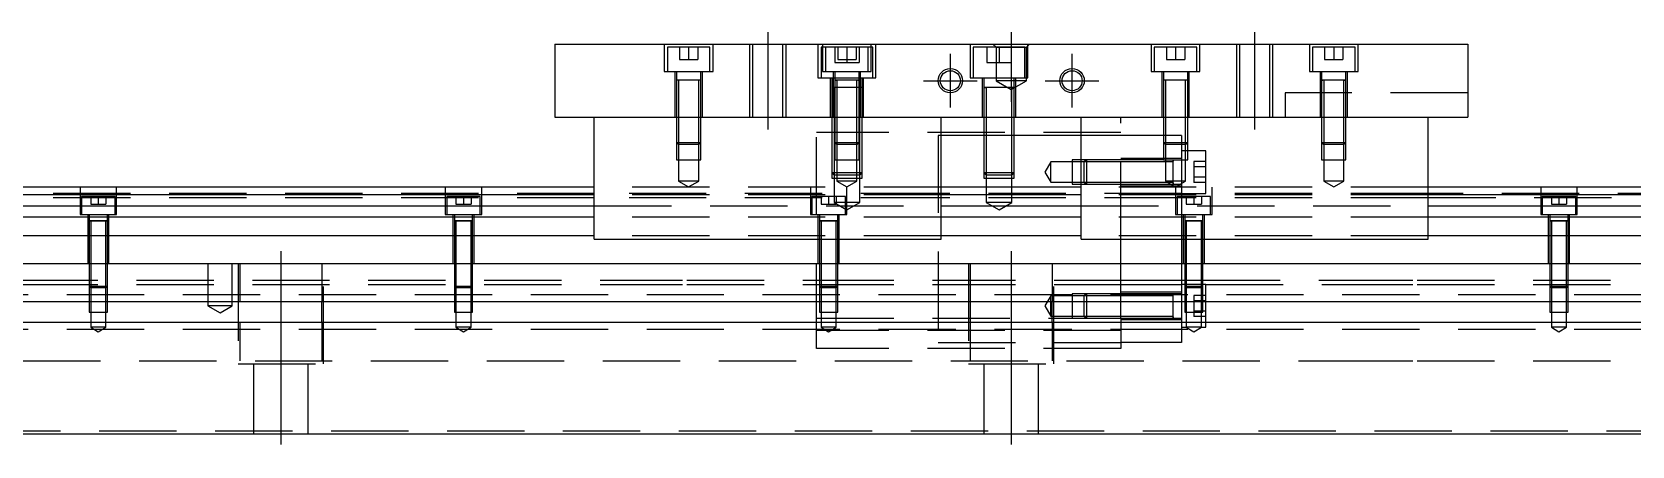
# Model space of a CAD drawing. Extents: x -14 to 1071, y -281 to 102.
# Drawn here: x 249.1 to 512, y -239 to -171 of the extents above; entities that cross this region are included whole.
import ezdxf

# ---------------------------------------------------------------- set-up
doc = ezdxf.new("R2010")
doc.units = 0
doc.linetypes.add('CENTER', pattern=[50.8, 31.75, -6.35, 6.35, -6.35])
doc.linetypes.add('DASHED', pattern=[19.05, 12.7, -6.35])
doc.layers.get('0').update_dxf_attribs({"linetype": 'CONTINUOUS'})
doc.layers.add('CENTER', color=1, linetype='CENTER')

msp = doc.modelspace()

# ---------------------------------------------------------------- linework, layer by layer
at = {"color": 7, "linetype": 'CONTINUOUS'}
for p, q in [((335, -172.99), (335, -184.99)), ((335, -172.99), (485, -172.99)), ((485, -172.99), (485, -184.99)), ((359.000006, -178.89), (354.999994, -178.89)), ((359.000006, -178.89), (354.999994, -178.89)), ((381, -180.09), (380.499994, -180.09)), ((385.000006, -178.89), (380.999994, -178.89)), ((385.000006, -178.89), (380.999994, -178.89)), ((381.35, -180.09), (381, -180.09)), ((385, -180.09), (384.65, -180.09)), ((385.500006, -180.09), (385, -180.09)), ((410.500006, -180.09), (405.499994, -180.09)), ((410.500006, -180.09), (405.499994, -180.09)), ((465.000006, -178.89), (460.999994, -178.89)), ((335, -184.99), (485, -184.99)), ((341.5, -204.99), (341.5, -184.99)), ((398.5, -204.99), (398.5, -184.99)), ((421.5, -204.99), (421.5, -184.99)), ((478.5, -204.99), (478.5, -184.99)), ((428, -192.34), (422, -192.34)), ((436.6, -193.99), (436.6, -191.989994)), ((436.6, -193.99), (436.6, -191.989994)), ((341.5, -196.49), (0, -196.49)), ((421.5, -196.49), (398.5, -196.49)), ((422, -195.64), (428, -195.64)), ((436.6, -195.990006), (436.6, -195.64)), ((820, -196.49), (478.5, -196.49)), ((341.5, -197.742272), (0, -197.742272)), ((0, -199.51668), (341.5, -199.51668)), ((421.5, -197.742272), (398.5, -197.742272)), ((398.5, -199.51668), (421.5, -199.51668)), ((820, -197.742272), (478.5, -197.742272)), ((478.5, -199.51668), (820, -199.51668)), ((341.5, -201.413076), (0, -201.413076)), ((261.500006, -201.99), (258.499994, -201.99)), ((259.998804, -201.99), (258.499994, -201.99)), ((261.500006, -201.99), (259.998804, -201.99)), ((321.500006, -201.99), (318.499994, -201.99)), ((319.998804, -201.99), (318.499994, -201.99)), ((321.500006, -201.99), (319.998804, -201.99)), ((381.500006, -201.99), (378.499994, -201.99)), ((379.998804, -201.99), (378.499994, -201.99)), ((381.500006, -201.99), (379.998804, -201.99)), ((421.5, -201.413076), (398.5, -201.413076)), ((441.500006, -201.99), (438.499994, -201.99)), ((439.998804, -201.99), (438.499994, -201.99)), ((441.500006, -201.99), (439.998804, -201.99)), ((820, -201.413076), (478.5, -201.413076)), ((501.500006, -201.99), (498.499994, -201.99)), ((499.998804, -201.99), (498.499994, -201.99)), ((501.500006, -201.99), (499.998804, -201.99)), ((341.5, -204.467372), (0, -204.467372)), ((341.5, -204.99), (398.5, -204.99)), ((421.5, -204.467372), (398.5, -204.467372)), ((421.5, -204.99), (478.5, -204.99)), ((820, -204.467372), (478.5, -204.467372)), ((0, -208.99), (820, -208.99)), ((441.25, -211.74), (441.5, -211.74)), ((820, -215.29), (0, -215.29)), ((436.6, -215.29), (436.6, -213.989994)), ((436.6, -215.99), (436.6, -213.989994)), ((436.6, -215.849954), (436.6, -215.29)), ((436.6, -216.130046), (436.6, -215.849954)), ((436.6, -217.990006), (436.6, -217.98932)), ((820, -218.69), (0, -218.69)), ((0, -236.99), (820, -236.99))]:
    msp.add_line(p, q, dxfattribs=at)
at = {"color": 3, "linetype": 'DASHED'}
for p, q in [((353, -172.99), (353, -177.49)), ((360.5, -173.49), (353.5, -173.49)), ((353.5, -173.49), (353.5, -177.49)), ((355.5, -173.49), (355.5, -175.49)), ((357, -173.49), (357, -175.49)), ((358.5, -173.49), (358.5, -175.49)), ((360.5, -177.49), (360.5, -173.49)), ((361, -177.49), (361, -172.99)), ((367.000006, -172.99), (367.000006, -184.99)), ((367.5, -172.99), (367.5, -184.99)), ((372.5, -184.99), (372.5, -172.99)), ((372.999994, -184.99), (372.999994, -172.99)), ((378.25, -172.99), (378.25, -178.49)), ((379.5, -173.49), (378.75, -173.49)), ((378.75, -173.49), (378.75, -178.49)), ((379, -172.99), (379, -177.49)), ((386.5, -173.49), (379.5, -173.49)), ((379.5, -173.49), (379.5, -177.49)), ((381, -173.49), (381, -175.99)), ((381.5, -173.49), (381.5, -175.49)), ((383, -173.49), (383, -175.49)), ((384.5, -173.49), (384.5, -175.49)), ((385, -173.49), (385, -175.99)), ((387.25, -173.49), (386.5, -173.49)), ((386.5, -177.49), (386.5, -173.49)), ((387, -177.49), (387, -172.99)), ((387.25, -178.49), (387.25, -173.49)), ((387.75, -178.49), (387.75, -172.99)), ((403.25, -172.99), (403.25, -178.49)), ((412.25, -173.49), (403.75, -173.49)), ((403.75, -173.49), (403.75, -178.49)), ((406, -173.49), (406, -175.99)), ((407, -172.99), (407.5, -173.49)), ((407.5, -173.49), (407.5, -178.99)), ((407.5, -173.49), (412.5, -173.49)), ((408, -173.49), (408, -175.99)), ((410, -173.49), (410, -175.99)), ((412.25, -178.49), (412.25, -173.49)), ((412.5, -173.49), (413, -172.99)), ((412.5, -178.99), (412.5, -173.49)), ((412.75, -178.49), (412.75, -172.99)), ((433, -172.99), (433, -177.49)), ((440.5, -173.49), (433.5, -173.49)), ((433.5, -173.49), (433.5, -177.49)), ((435.5, -173.49), (435.5, -175.49)), ((437, -173.49), (437, -175.49)), ((438.5, -173.49), (438.5, -175.49)), ((440.5, -177.49), (440.5, -173.49)), ((441, -177.49), (441, -172.99)), ((447.000006, -172.99), (447.000006, -184.99)), ((447.5, -172.99), (447.5, -184.99)), ((452.5, -184.99), (452.5, -172.99)), ((452.999994, -184.99), (452.999994, -172.99)), ((459, -172.99), (459, -177.49)), ((466.5, -173.49), (459.5, -173.49)), ((459.5, -173.49), (459.5, -177.49)), ((461.5, -173.49), (461.5, -175.49)), ((463, -173.49), (463, -175.49)), ((464.5, -173.49), (464.5, -175.49)), ((466.5, -177.49), (466.5, -173.49)), ((467, -177.49), (467, -172.99)), ((355.5, -175.49), (357, -175.49)), ((357, -175.49), (358.5, -175.49)), ((381, -175.99), (383, -175.99)), ((381.5, -175.49), (383, -175.49)), ((383, -175.49), (384.5, -175.49)), ((383, -175.49), (383, -175.99)), ((383, -175.99), (385, -175.99)), ((406, -175.99), (408, -175.99)), ((408, -175.99), (410, -175.99)), ((435.5, -175.49), (437, -175.49)), ((437, -175.49), (438.5, -175.49)), ((461.5, -175.49), (463, -175.49)), ((463, -175.49), (464.5, -175.49)), ((353, -177.49), (361, -177.49)), ((354.75, -177.49), (354.75, -184.99)), ((355, -177.49), (355, -178.89)), ((359, -178.89), (359, -177.49)), ((359.25, -184.99), (359.25, -177.49)), ((378.25, -178.49), (387.75, -178.49)), ((379, -177.49), (387, -177.49)), ((380.25, -178.49), (380.25, -184.99)), ((380.5, -178.49), (380.5, -180.09)), ((380.75, -177.49), (380.75, -184.99)), ((381, -177.49), (381, -178.89)), ((385, -178.89), (385, -177.49)), ((385.25, -184.99), (385.25, -177.49)), ((385.5, -180.09), (385.5, -178.49)), ((385.75, -184.99), (385.75, -178.49)), ((403.25, -178.49), (412.75, -178.49)), ((405.25, -178.49), (405.25, -184.99)), ((405.5, -178.49), (405.5, -180.09)), ((410.5, -180.09), (410.5, -178.49)), ((410.75, -184.99), (410.75, -178.49)), ((433, -177.49), (441, -177.49)), ((434.75, -177.49), (434.75, -184.99)), ((435, -177.49), (435, -178.89)), ((439, -178.89), (439, -177.49)), ((439.25, -184.99), (439.25, -177.49)), ((459, -177.49), (467, -177.49)), ((460.75, -177.49), (460.75, -184.99)), ((461, -177.49), (461, -178.89)), ((465, -178.89), (465, -177.49)), ((465.25, -184.99), (465.25, -177.49)), ((359.000006, -178.89), (354.999994, -178.89)), ((355, -178.885), (355, -178.89)), ((355.216708, -178.89), (355, -178.89)), ((355, -178.89), (355, -184.99)), ((355, -178.89), (355, -178.895)), ((358.783332, -178.89), (355.216708, -178.89)), ((355.35, -178.89), (355.35, -184.99)), ((358.65, -184.99), (358.65, -178.89)), ((359, -178.89), (358.783332, -178.89)), ((359, -178.89), (359, -178.885)), ((359, -184.99), (359, -178.89)), ((359, -178.895), (359, -178.89)), ((380.5, -180.085), (380.5, -180.09)), ((380.757468, -180.09), (380.5, -180.09)), ((380.5, -180.09), (380.5, -184.99)), ((380.5, -180.09), (380.5, -180.095)), ((380.999654, -180.09), (380.757468, -180.09)), ((380.9, -180.09), (380.9, -184.99)), ((381.349616, -180.09), (380.999654, -180.09)), ((385.000006, -178.89), (380.999994, -178.89)), ((381, -178.885), (381, -178.89)), ((381, -178.89), (381.216462, -178.89)), ((381.216708, -178.89), (381, -178.89)), ((381, -178.89), (381, -184.99)), ((381, -178.89), (381, -178.895)), ((384.783332, -178.89), (381.216708, -178.89)), ((384.650424, -180.09), (381.349616, -180.09)), ((381.35, -178.89), (381.35, -184.99)), ((384.65, -180.09), (381.35, -180.09)), ((384.65, -184.99), (384.65, -178.89)), ((385.000386, -180.09), (384.650424, -180.09)), ((385, -178.89), (384.783332, -178.89)), ((384.783538, -178.89), (385, -178.89)), ((385, -178.89), (385, -178.885)), ((385, -184.99), (385, -178.89)), ((385, -178.895), (385, -178.89)), ((385.242552, -180.09), (385.000386, -180.09)), ((385.1, -184.99), (385.1, -180.09)), ((385.5, -180.09), (385.242552, -180.09)), ((385.5, -180.09), (385.5, -180.085)), ((385.5, -184.99), (385.5, -180.09)), ((385.5, -180.095), (385.5, -180.09)), ((410.500006, -180.09), (405.499994, -180.09)), ((405.5, -180.085), (405.5, -180.09)), ((405.5, -180.09), (405.757448, -180.09)), ((405.757468, -180.09), (405.5, -180.09)), ((405.5, -180.09), (405.5, -184.99)), ((405.5, -180.09), (405.5, -180.095)), ((410.242552, -180.09), (405.757468, -180.09)), ((405.9, -180.09), (405.9, -184.99)), ((412.5, -178.99), (407.5, -178.99)), ((407.5, -178.99), (410, -180.433376)), ((410, -180.433376), (412.5, -178.99)), ((410.1, -184.99), (410.1, -180.09)), ((410.5, -180.09), (410.242552, -180.09)), ((410.242602, -180.09), (410.5, -180.09)), ((410.5, -180.09), (410.5, -180.085)), ((410.5, -184.99), (410.5, -180.09)), ((410.5, -180.095), (410.5, -180.09)), ((439.000006, -178.89), (434.999994, -178.89)), ((439.000006, -178.89), (434.999994, -178.89)), ((439.000006, -178.89), (434.999994, -178.89)), ((435, -178.885), (435, -178.89)), ((435.216708, -178.89), (435, -178.89)), ((435, -178.89), (435, -178.895)), ((435, -178.89), (435, -184.99)), ((438.783332, -178.89), (435.216708, -178.89)), ((435.35, -178.89), (435.35, -184.99)), ((438.65, -184.99), (438.65, -178.89)), ((439, -178.89), (438.783332, -178.89)), ((439, -178.89), (439, -178.885)), ((439, -178.895), (439, -178.89)), ((439, -184.99), (439, -178.89)), ((455, -180.99), (455, -184.99)), ((465, -180.99), (455, -180.99)), ((465.000006, -178.89), (460.999994, -178.89)), ((461, -178.885), (461, -178.89)), ((461, -178.89), (461.216462, -178.89)), ((461.216708, -178.89), (461, -178.89)), ((461, -178.89), (461, -184.99)), ((461, -178.89), (461, -178.895)), ((464.783332, -178.89), (461.216708, -178.89)), ((461.35, -178.89), (461.35, -184.99)), ((464.65, -184.99), (464.65, -178.89)), ((465, -178.89), (464.783332, -178.89)), ((464.783538, -178.89), (465, -178.89)), ((465, -178.89), (465, -178.885)), ((465, -184.99), (465, -178.89)), ((465, -178.895), (465, -178.89)), ((485, -180.99), (465, -180.99)), ((355, -184.99), (355, -189.14)), ((355.000006, -184.99), (355.000006, -189.140006)), ((355.35, -184.99), (355.35, -189.49)), ((358.65, -189.49), (358.65, -184.99)), ((358.999994, -189.140006), (358.999994, -184.99)), ((359, -189.14), (359, -184.99)), ((378, -200.99), (378, -184.99)), ((380.5, -184.99), (380.5, -194.09)), ((380.500006, -184.99), (380.500002, -194.09)), ((380.9, -184.99), (380.9, -194.49)), ((381, -184.99), (381, -189.14)), ((381.000006, -184.99), (381.000002, -189.14)), ((381.35, -184.99), (381.35, -189.49)), ((384.65, -189.49), (384.65, -184.99)), ((384.999998, -189.14), (384.999994, -184.99)), ((385, -189.14), (385, -184.99)), ((385.1, -194.49), (385.1, -184.99)), ((385.499998, -194.09), (385.499994, -184.99)), ((385.5, -194.09), (385.5, -184.99)), ((405.5, -184.99), (405.5, -194.09)), ((405.500006, -184.99), (405.500002, -194.09)), ((405.9, -184.99), (405.9, -194.49)), ((410.1, -194.49), (410.1, -184.99)), ((410.499998, -194.09), (410.499994, -184.99)), ((410.5, -194.09), (410.5, -184.99)), ((428, -204.99), (428, -184.99)), ((435, -184.99), (435, -189.14)), ((435.000006, -184.99), (435.000002, -189.14)), ((435.35, -184.99), (435.35, -189.49)), ((438.65, -189.49), (438.65, -184.99)), ((438.999998, -189.14), (438.999994, -184.99)), ((439, -189.14), (439, -184.99)), ((461, -184.99), (461, -189.14)), ((461.000006, -184.99), (461.000002, -189.14)), ((461.35, -184.99), (461.35, -189.49)), ((464.65, -189.49), (464.65, -184.99)), ((464.999998, -189.14), (464.999994, -184.99)), ((465, -189.14), (465, -184.99)), ((355, -189.14), (359, -189.14)), ((355, -189.14), (355.35, -189.49)), ((355.000006, -189.140006), (355.000006, -191.99)), ((358.65, -189.49), (359, -189.14)), ((358.999994, -191.99), (358.999994, -189.140006)), ((428, -187.49), (378, -187.49)), ((381, -189.14), (385, -189.14)), ((381, -189.14), (381.35, -189.49)), ((381.000002, -189.14), (381.000006, -191.99)), ((384.65, -189.49), (385, -189.14)), ((384.999994, -191.99), (384.999998, -189.14)), ((398, -187.99), (398, -221.99)), ((398.5, -187.99), (398, -187.99)), ((405.5, -187.99), (398.5, -187.99)), ((405.9, -187.99), (405.5, -187.99)), ((410.1, -187.99), (405.9, -187.99)), ((410.5, -187.99), (410.1, -187.99)), ((421.5, -187.99), (410.5, -187.99)), ((428, -187.99), (421.5, -187.99)), ((435, -187.99), (428, -187.99)), ((435.35, -187.99), (435, -187.99)), ((435, -189.14), (439, -189.14)), ((435, -189.14), (435.35, -189.49)), ((435.000002, -189.14), (435.000006, -191.99)), ((438, -187.99), (435.35, -187.99)), ((438, -187.99), (438, -189.49)), ((438.65, -189.49), (439, -189.14)), ((438.999994, -191.99), (438.999998, -189.14)), ((461, -189.14), (465, -189.14)), ((461, -189.14), (461.35, -189.49)), ((461.000002, -189.14), (461.000006, -191.99)), ((464.65, -189.49), (465, -189.14)), ((464.999994, -191.99), (464.999998, -189.14)), ((358.65, -189.49), (355.35, -189.49)), ((355.35, -189.49), (355.35, -191.99)), ((358.65, -191.99), (358.65, -189.49)), ((384.65, -189.49), (381.35, -189.49)), ((381.35, -189.49), (381.35, -191.99)), ((384.65, -191.99), (384.65, -189.49)), ((438, -191.74), (428, -191.74)), ((438.65, -189.49), (435.35, -189.49)), ((435.35, -189.49), (435.35, -191.99)), ((438, -189.49), (438, -200.99)), ((438.999994, -190.49), (438, -190.49)), ((438.65, -191.99), (438.65, -189.49)), ((442, -190.49), (438.999994, -190.49)), ((442, -197.49), (442, -190.49)), ((464.65, -189.49), (461.35, -189.49)), ((461.35, -189.49), (461.35, -191.99)), ((464.65, -191.99), (464.65, -189.49)), ((355.000006, -191.99), (358.999994, -191.99)), ((355.35, -191.99), (355.35, -195.49)), ((358.65, -195.49), (358.65, -191.99)), ((380.5, -194.09), (385.5, -194.09)), ((380.5, -194.09), (380.9, -194.49)), ((380.500002, -194.09), (380.500006, -194.99)), ((385.1, -194.49), (380.9, -194.49)), ((380.9, -194.49), (380.9, -194.99)), ((381.000006, -191.99), (384.999994, -191.99)), ((381.35, -191.99), (381.35, -195.49)), ((384.65, -195.49), (384.65, -191.99)), ((385.1, -194.49), (385.5, -194.09)), ((385.1, -194.99), (385.1, -194.49)), ((385.499994, -194.99), (385.499998, -194.09)), ((405.5, -194.09), (410.5, -194.09)), ((405.5, -194.09), (405.9, -194.49)), ((405.500002, -194.09), (405.500006, -194.99)), ((410.1, -194.49), (405.9, -194.49)), ((405.9, -194.49), (405.9, -194.99)), ((410.1, -194.49), (410.5, -194.09)), ((410.1, -194.99), (410.1, -194.49)), ((410.499994, -194.99), (410.499998, -194.09)), ((416.5, -192.34), (415.547372, -193.99)), ((415.547372, -193.99), (416.5, -195.64)), ((416.5, -195.64), (416.5, -192.34)), ((420, -192.34), (416.5, -192.34)), ((422.35, -191.990002), (420, -191.990006)), ((420, -191.990006), (420, -195.989994)), ((422, -192.34), (420, -192.34)), ((422.35, -191.99), (422, -192.34)), ((422, -195.64), (422, -192.34)), ((428, -192.34), (422, -192.34)), ((422.35, -191.99), (422.35, -195.99)), ((428, -191.990002), (422.35, -191.99)), ((428, -191.990006), (422.35, -191.990002)), ((435.000006, -191.99), (428, -191.990002)), ((436.6, -192.34), (428, -192.34)), ((435.000006, -191.99), (438.999994, -191.99)), ((435.35, -191.99), (435.35, -195.49)), ((436.6, -195.990006), (436.6, -191.989994)), ((436.6, -195.990006), (436.6, -191.989994)), ((436.6, -191.99), (436.6, -192.206668)), ((436.6, -192.206708), (436.6, -191.99)), ((436.6, -191.99), (436.6, -192.206668)), ((436.6, -192.206708), (436.6, -191.99)), ((436.6, -193.849948), (436.6, -192.206708)), ((436.6, -195.64), (436.6, -192.34)), ((436.6, -195.773332), (436.6, -193.849948)), ((438.65, -195.49), (438.65, -191.99)), ((440, -192.25795), (440, -193.123974)), ((442, -192.25795), (440, -192.25795)), ((440, -193.123974), (440, -194.856026)), ((442, -193.123974), (440, -193.123974)), ((461.000006, -191.99), (464.999994, -191.99)), ((461.35, -191.99), (461.35, -195.49)), ((464.65, -195.49), (464.65, -191.99)), ((257, -196.49), (257, -200.99)), ((263, -200.99), (263, -196.49)), ((317, -196.49), (317, -200.99)), ((323, -200.99), (323, -196.49)), ((398.5, -196.49), (341.5, -196.49)), ((358.65, -195.49), (355.35, -195.49)), ((355.35, -195.49), (357, -196.442628)), ((357, -196.442628), (358.65, -195.49)), ((377, -196.49), (377, -200.99)), ((380.500006, -194.99), (385.499994, -194.99)), ((380.9, -194.99), (380.9, -198.99)), ((384.65, -195.49), (381.35, -195.49)), ((381.35, -195.49), (383, -196.442628)), ((383, -196.442628), (384.65, -195.49)), ((383, -200.99), (383, -196.49)), ((385.1, -198.99), (385.1, -194.99)), ((405.500006, -194.99), (410.499994, -194.99)), ((405.9, -194.99), (405.9, -198.99)), ((410.1, -198.99), (410.1, -194.99)), ((416.5, -195.64), (420, -195.64)), ((420, -195.64), (422, -195.64)), ((420, -195.989994), (422.35, -195.989998)), ((478.5, -196.49), (421.5, -196.49)), ((422, -195.64), (422.35, -195.99)), ((422, -195.64), (428, -195.64)), ((422.35, -195.989998), (428, -195.989994)), ((422.35, -195.99), (428, -195.989998)), ((428, -195.64), (436.6, -195.64)), ((428, -195.989998), (436.605, -195.99)), ((428, -196.24), (438, -196.24)), ((438.65, -195.49), (435.35, -195.49)), ((435.35, -195.49), (437, -196.442628)), ((436.595, -195.99), (438, -195.99)), ((436.6, -195.773292), (436.6, -195.99)), ((436.6, -195.99), (436.6, -195.773332)), ((437, -196.442628), (438.65, -195.49)), ((437, -196.49), (437, -200.99)), ((440, -194.856026), (440, -195.72205)), ((442, -194.856026), (440, -194.856026)), ((442, -195.72205), (440, -195.72205)), ((443, -200.99), (443, -196.49)), ((464.65, -195.49), (461.35, -195.49)), ((461.35, -195.49), (463, -196.442628)), ((463, -196.442628), (464.65, -195.49)), ((497, -196.49), (497, -200.99)), ((503, -200.99), (503, -196.49)), ((341.5, -197.49), (40.5, -197.49)), ((341.5, -198.24), (40.5, -198.24)), ((262.75, -197.99), (257.25, -197.99)), ((257.25, -197.99), (257.25, -200.99)), ((258.75, -197.99), (258.75, -199.29)), ((258.75, -199.29), (260, -199.29)), ((260, -197.99), (260, -199.29)), ((260, -199.29), (261.25, -199.29)), ((261.25, -197.99), (261.25, -199.29)), ((262.75, -200.99), (262.75, -197.99)), ((322.75, -197.99), (317.25, -197.99)), ((317.25, -197.99), (317.25, -200.99)), ((318.75, -197.99), (318.75, -199.29)), ((318.75, -199.29), (320, -199.29)), ((320, -197.99), (320, -199.29)), ((320, -199.29), (321.25, -199.29)), ((321.25, -197.99), (321.25, -199.29)), ((322.75, -200.99), (322.75, -197.99)), ((398, -197.49), (341.5, -197.49)), ((398.5, -197.742272), (341.5, -197.742272)), ((398, -198.24), (341.5, -198.24)), ((341.5, -199.51668), (398.5, -199.51668)), ((382.75, -197.99), (377.25, -197.99)), ((377.25, -197.99), (377.25, -200.99)), ((378.75, -197.99), (378.75, -199.29)), ((378.75, -199.29), (380, -199.29)), ((380, -197.99), (380, -199.29)), ((380, -199.29), (381.25, -199.29)), ((385.1, -198.99), (380.9, -198.99)), ((380.9, -198.99), (383, -200.202436)), ((381.25, -197.99), (381.25, -199.29)), ((382.75, -200.99), (382.75, -197.99)), ((383, -200.202436), (385.1, -198.99)), ((438, -197.49), (398, -197.49)), ((438, -198.24), (398, -198.24)), ((410.1, -198.99), (405.9, -198.99)), ((405.9, -198.99), (408, -200.202436)), ((408, -200.202436), (410.1, -198.99)), ((478.5, -197.742272), (421.5, -197.742272)), ((421.5, -199.51668), (478.5, -199.51668)), ((442.75, -197.99), (437.25, -197.99)), ((437.25, -197.99), (437.25, -200.99)), ((438, -197.49), (442, -197.49)), ((478.5, -198.24), (438, -198.24)), ((438.75, -197.99), (438.75, -199.29)), ((438.75, -199.29), (440, -199.29)), ((440, -197.99), (440, -199.29)), ((440, -199.29), (441.25, -199.29)), ((441.25, -197.99), (441.25, -199.29)), ((478.5, -197.49), (442, -197.49)), ((442.75, -200.99), (442.75, -197.99)), ((770, -197.49), (478.5, -197.49)), ((737.25, -198.24), (478.5, -198.24)), ((502.75, -197.99), (497.25, -197.99)), ((497.25, -197.99), (497.25, -200.99)), ((498.75, -197.99), (498.75, -199.29)), ((498.75, -199.29), (500, -199.29)), ((500, -197.99), (500, -199.29)), ((500, -199.29), (501.25, -199.29)), ((501.25, -197.99), (501.25, -199.29)), ((502.75, -200.99), (502.75, -197.99)), ((257, -200.99), (263, -200.99)), ((258.25, -200.99), (258.25, -208.99)), ((261.500006, -201.99), (258.499994, -201.99)), ((258.5, -200.99), (258.5, -201.99)), ((258.5, -201.985), (258.5, -201.99)), ((258.5, -201.99), (258.62467, -201.99)), ((258.624678, -201.99), (258.5, -201.99)), ((258.5, -201.99), (258.5, -201.995)), ((258.5, -201.99), (258.5, -208.99)), ((258.62467, -201.99), (261.375392, -201.99)), ((259.998804, -201.99), (258.624678, -201.99)), ((258.75, -201.99), (258.75, -208.99)), ((261.37533, -201.99), (259.998804, -201.99)), ((261.25, -208.99), (261.25, -201.99)), ((261.5, -201.99), (261.37533, -201.99)), ((261.375392, -201.99), (261.5, -201.99)), ((261.5, -201.99), (261.5, -200.99)), ((261.5, -201.99), (261.5, -201.985)), ((261.5, -201.995), (261.5, -201.99)), ((261.5, -208.99), (261.5, -201.99)), ((261.75, -208.99), (261.75, -200.99)), ((317, -200.99), (323, -200.99)), ((318.25, -200.99), (318.25, -208.99)), ((321.500006, -201.99), (318.499994, -201.99)), ((318.5, -200.99), (318.5, -201.99)), ((318.5, -201.985), (318.5, -201.99)), ((318.5, -201.99), (318.62467, -201.99)), ((318.624678, -201.99), (318.5, -201.99)), ((318.5, -201.99), (318.5, -201.995)), ((318.5, -201.99), (318.5, -208.99)), ((318.62467, -201.99), (321.375392, -201.99)), ((319.998804, -201.99), (318.624678, -201.99)), ((318.75, -201.99), (318.75, -208.99)), ((321.37533, -201.99), (319.998804, -201.99)), ((321.25, -208.99), (321.25, -201.99)), ((321.5, -201.99), (321.37533, -201.99)), ((321.375392, -201.99), (321.5, -201.99)), ((321.5, -201.99), (321.5, -200.99)), ((321.5, -201.99), (321.5, -201.985)), ((321.5, -201.995), (321.5, -201.99)), ((321.5, -208.99), (321.5, -201.99)), ((321.75, -208.99), (321.75, -200.99)), ((398.5, -201.413076), (341.5, -201.413076)), ((377, -200.99), (383, -200.99)), ((378.25, -200.99), (378.25, -208.99)), ((381.500006, -201.99), (378.499994, -201.99)), ((378.5, -200.99), (378.5, -201.99)), ((378.5, -201.985), (378.5, -201.99)), ((378.5, -201.99), (378.62467, -201.99)), ((378.624678, -201.99), (378.5, -201.99)), ((378.5, -201.99), (378.5, -201.995)), ((378.5, -201.99), (378.5, -208.99)), ((378.62467, -201.99), (381.375392, -201.99)), ((379.998804, -201.99), (378.624678, -201.99)), ((378.75, -201.99), (378.75, -208.99)), ((381.37533, -201.99), (379.998804, -201.99)), ((381.25, -208.99), (381.25, -201.99)), ((381.5, -201.99), (381.37533, -201.99)), ((381.375392, -201.99), (381.5, -201.99)), ((381.5, -201.99), (381.5, -200.99)), ((381.5, -201.99), (381.5, -201.985)), ((381.5, -201.995), (381.5, -201.99)), ((381.5, -208.99), (381.5, -201.99)), ((381.75, -208.99), (381.75, -200.99)), ((478.5, -201.413076), (421.5, -201.413076)), ((437, -200.99), (443, -200.99)), ((438, -200.99), (438, -204.99)), ((438.25, -200.99), (438.25, -208.99)), ((441.500006, -201.99), (438.499994, -201.99)), ((438.5, -200.99), (438.5, -201.99)), ((438.5, -201.985), (438.5, -201.99)), ((438.5, -201.99), (438.62467, -201.99)), ((438.624678, -201.99), (438.5, -201.99)), ((438.5, -201.99), (438.5, -201.995)), ((438.5, -201.99), (438.5, -208.99)), ((438.62467, -201.99), (441.375392, -201.99)), ((439.998804, -201.99), (438.624678, -201.99)), ((438.75, -201.99), (438.75, -208.99)), ((441.37533, -201.99), (439.998804, -201.99)), ((441.25, -208.99), (441.25, -201.99)), ((441.5, -201.99), (441.37533, -201.99)), ((441.375392, -201.99), (441.5, -201.99)), ((441.5, -201.99), (441.5, -200.99)), ((441.5, -201.99), (441.5, -201.985)), ((441.5, -201.995), (441.5, -201.99)), ((441.5, -208.99), (441.5, -201.99)), ((441.75, -208.99), (441.75, -200.99)), ((497, -200.99), (503, -200.99)), ((498.25, -200.99), (498.25, -208.99)), ((501.500006, -201.99), (498.499994, -201.99)), ((498.5, -200.99), (498.5, -201.99)), ((498.5, -201.985), (498.5, -201.99)), ((498.5, -201.99), (498.62467, -201.99)), ((498.624678, -201.99), (498.5, -201.99)), ((498.5, -201.99), (498.5, -201.995)), ((498.5, -201.99), (498.5, -208.99)), ((498.62467, -201.99), (501.375392, -201.99)), ((499.998804, -201.99), (498.624678, -201.99)), ((498.75, -201.99), (498.75, -208.99)), ((501.37533, -201.99), (499.998804, -201.99)), ((501.25, -208.99), (501.25, -201.99)), ((501.5, -201.99), (501.37533, -201.99)), ((501.375392, -201.99), (501.5, -201.99)), ((501.5, -201.99), (501.5, -200.99)), ((501.5, -201.99), (501.5, -201.985)), ((501.5, -201.995), (501.5, -201.99)), ((501.5, -208.99), (501.5, -201.99)), ((501.75, -208.99), (501.75, -200.99)), ((398.5, -204.467372), (341.5, -204.467372)), ((478.5, -204.467372), (421.5, -204.467372)), ((428, -208.99), (428, -204.99)), ((438, -204.99), (438, -208.99)), ((258.5, -208.99), (258.5, -212.74)), ((258.500006, -208.99), (258.500002, -212.74)), ((258.75, -208.99), (258.75, -212.99)), ((261.25, -212.99), (261.25, -208.99)), ((261.499998, -212.74), (261.499994, -208.99)), ((261.5, -212.74), (261.5, -208.99)), ((278, -208.99), (278, -215.99)), ((282, -215.99), (282, -208.99)), ((283, -208.99), (283, -225.49)), ((283.291796, -215.29), (283.291796, -208.99)), ((296.708204, -208.99), (296.708204, -215.29)), ((297, -225.49), (297, -208.99)), ((318.5, -208.99), (318.5, -212.74)), ((318.500006, -208.99), (318.500002, -212.74)), ((318.75, -208.99), (318.75, -212.99)), ((321.25, -212.99), (321.25, -208.99)), ((321.499998, -212.74), (321.499994, -208.99)), ((321.5, -212.74), (321.5, -208.99)), ((378, -215.29), (378, -208.99)), ((378.5, -208.99), (378.5, -212.74)), ((378.500006, -208.99), (378.500002, -212.74)), ((378.75, -208.99), (378.75, -212.99)), ((381.25, -212.99), (381.25, -208.99)), ((381.499998, -212.74), (381.499994, -208.99)), ((381.5, -212.74), (381.5, -208.99)), ((403, -208.99), (403, -225.49)), ((403.291796, -215.29), (403.291796, -208.99)), ((416.708204, -208.99), (416.708204, -215.29)), ((417, -225.49), (417, -208.99)), ((428, -215.29), (428, -208.99)), ((438, -208.99), (438, -215.29)), ((438.5, -208.99), (438.5, -212.74)), ((438.500006, -208.99), (438.500002, -212.74)), ((438.75, -208.99), (438.75, -212.99)), ((441.25, -212.99), (441.25, -208.99)), ((441.499998, -212.74), (441.499994, -208.99)), ((441.5, -212.74), (441.5, -208.99)), ((498.5, -208.99), (498.5, -212.74)), ((498.500006, -208.99), (498.500002, -212.74)), ((498.75, -208.99), (498.75, -212.99)), ((501.25, -212.99), (501.25, -208.99)), ((501.499998, -212.74), (501.499994, -208.99)), ((501.5, -212.74), (501.5, -208.99)), ((56.708204, -211.74), (343.291796, -211.74)), ((56.708204, -212.49), (343.291796, -212.49)), ((258.5, -212.74), (261.5, -212.74)), ((258.5, -212.74), (258.75, -212.99)), ((258.500002, -212.74), (258.500006, -215.29)), ((261.25, -212.99), (261.5, -212.74)), ((261.499994, -215.29), (261.499998, -212.74)), ((318.5, -212.74), (321.5, -212.74)), ((318.5, -212.74), (318.75, -212.99)), ((318.500002, -212.74), (318.500006, -215.29)), ((321.25, -212.99), (321.5, -212.74)), ((321.499994, -215.29), (321.499998, -212.74)), ((343.291796, -211.74), (356.708204, -211.74)), ((343.291796, -212.49), (356.708204, -212.49)), ((356.708204, -211.74), (378, -211.74)), ((356.708204, -212.49), (378, -212.49)), ((378, -211.74), (398, -211.74)), ((378, -212.49), (398, -212.49)), ((378.5, -212.74), (381.5, -212.74)), ((378.5, -212.74), (378.75, -212.99)), ((378.500002, -212.74), (378.500006, -215.29)), ((381.25, -212.99), (381.5, -212.74)), ((381.499994, -215.29), (381.499998, -212.74)), ((398, -211.74), (428, -211.74)), ((398, -212.489994), (428, -212.489994)), ((398, -212.49), (428, -212.49)), ((428, -211.74), (438, -211.74)), ((428, -212.489994), (438, -212.489994)), ((428, -212.49), (438, -212.49)), ((438, -211.74), (438.5, -211.74)), ((438.5, -212.49), (438, -212.49)), ((438.5, -211.74), (438.75, -211.74)), ((438.75, -212.49), (438.5, -212.49)), ((438.5, -212.74), (441.5, -212.74)), ((438.5, -212.74), (438.75, -212.99)), ((438.500002, -212.74), (438.500006, -215.29)), ((438.75, -211.74), (441.25, -211.74)), ((441.25, -212.49), (438.75, -212.49)), ((441.5, -212.49), (441.25, -212.49)), ((441.25, -212.99), (441.5, -212.74)), ((441.499994, -215.29), (441.499998, -212.74)), ((441.5, -211.74), (463.291796, -211.74)), ((442, -212.49), (441.5, -212.49)), ((442, -215.29), (442, -212.49)), ((442, -212.49), (463.291796, -212.49)), ((463.291796, -211.74), (476.708204, -211.74)), ((463.291796, -212.49), (476.708204, -212.49)), ((476.708204, -211.74), (738.5, -211.74)), ((476.708204, -212.49), (738.5, -212.49)), ((498.5, -212.74), (501.5, -212.74)), ((498.5, -212.74), (498.75, -212.99)), ((498.500002, -212.74), (498.500006, -215.29)), ((501.25, -212.99), (501.5, -212.74)), ((501.499994, -215.29), (501.499998, -212.74)), ((820, -214.14), (0, -214.14)), ((258.500006, -215.29), (258.500006, -216.99)), ((261.25, -212.99), (258.75, -212.99)), ((258.75, -212.99), (258.75, -216.99)), ((261.25, -216.99), (261.25, -212.99)), ((261.499994, -216.99), (261.499994, -215.29)), ((296.708204, -218.69), (296.708204, -215.29)), ((318.500006, -215.29), (318.500006, -216.99)), ((321.25, -212.99), (318.75, -212.99)), ((318.75, -212.99), (318.75, -216.99)), ((321.25, -216.99), (321.25, -212.99)), ((321.499994, -216.99), (321.499994, -215.29)), ((378, -217.99), (378, -215.29)), ((378.500006, -215.29), (378.500006, -216.99)), ((381.25, -212.99), (378.75, -212.99)), ((378.75, -212.99), (378.75, -216.99)), ((381.25, -216.99), (381.25, -212.99)), ((381.499994, -216.99), (381.499994, -215.29)), ((403.291796, -218.69), (403.291796, -215.29)), ((416.5, -214.34), (415.547372, -215.99)), ((416.5, -217.64), (416.5, -214.34)), ((420, -214.34), (416.5, -214.34)), ((416.708204, -218.69), (416.708204, -215.29)), ((422.35, -213.990002), (420, -213.990006)), ((420, -213.990006), (420, -217.989994)), ((422, -214.34), (420, -214.34)), ((422.35, -213.99), (422, -214.34)), ((422, -217.64), (422, -214.34)), ((428, -214.34), (422, -214.34)), ((422.35, -213.99), (422.35, -217.99)), ((428, -213.99), (422.35, -213.99)), ((428, -213.990006), (422.35, -213.990002)), ((438, -213.74), (428, -213.74)), ((436.6, -213.99), (428, -213.99)), ((436.6, -214.34), (428, -214.34)), ((428, -217.99), (428, -215.29)), ((436.6, -213.99), (436.595, -213.99)), ((436.6, -217.990006), (436.6, -213.989994)), ((436.6, -213.99), (436.6, -214.206668)), ((436.6, -214.206708), (436.6, -213.99)), ((436.605, -213.99), (436.6, -213.99)), ((438, -213.99), (436.6, -213.99)), ((436.6, -215.289824), (436.6, -214.206708)), ((436.6, -215.78999), (436.6, -215.289824)), ((438, -215.29), (438, -218.69)), ((438.500006, -215.29), (438.500006, -216.99)), ((441.25, -212.99), (438.75, -212.99)), ((438.75, -212.99), (438.75, -216.99)), ((440, -214.25795), (440, -215.123974)), ((442, -214.25795), (440, -214.25795)), ((440, -215.123974), (440, -216.856026)), ((442, -215.123974), (440, -215.123974)), ((441.25, -216.99), (441.25, -212.99)), ((441.499994, -216.99), (441.499994, -215.29)), ((442, -218.69), (442, -215.29)), ((498.500006, -215.29), (498.500006, -216.99)), ((501.25, -212.99), (498.75, -212.99)), ((498.75, -212.99), (498.75, -216.99)), ((501.25, -216.99), (501.25, -212.99)), ((501.499994, -216.99), (501.499994, -215.29)), ((258.500006, -216.99), (261.499994, -216.99)), ((258.75, -216.99), (258.75, -219.49)), ((261.25, -219.49), (261.25, -216.99)), ((282, -215.99), (278, -215.99)), ((278, -215.99), (280, -217.1447)), ((280, -217.1447), (282, -215.99)), ((318.500006, -216.99), (321.499994, -216.99)), ((318.75, -216.99), (318.75, -219.49)), ((321.25, -219.49), (321.25, -216.99)), ((378, -217.99), (428, -217.99)), ((378, -218.69), (378, -217.99)), ((378.500006, -216.99), (381.499994, -216.99)), ((378.75, -216.99), (378.75, -219.49)), ((381.25, -219.49), (381.25, -216.99)), ((415.547372, -215.99), (416.5, -217.64)), ((416.5, -217.64), (420, -217.64)), ((420, -217.64), (422, -217.64)), ((422, -217.64), (428, -217.64)), ((422, -217.64), (422.35, -217.99)), ((428, -217.64), (436.6, -217.64)), ((428, -217.99), (428, -218.69)), ((428, -217.99), (436.6, -217.99)), ((436.595, -217.99), (436.6, -217.99)), ((436.6, -216.19001), (436.6, -215.78999)), ((436.6, -217.98932), (436.6, -216.130046)), ((436.6, -217.773332), (436.6, -216.19001)), ((436.6, -217.773292), (436.6, -217.99)), ((436.6, -217.99), (436.6, -217.773332)), ((436.6, -217.99), (436.605, -217.99)), ((436.6, -217.99), (438, -217.99)), ((438.500006, -216.99), (441.499994, -216.99)), ((438.75, -216.99), (438.75, -219.49)), ((442, -216.856026), (440, -216.856026)), ((440, -216.856026), (440, -217.72205)), ((442, -217.72205), (440, -217.72205)), ((441.25, -219.49), (441.25, -216.99)), ((498.500006, -216.99), (501.499994, -216.99)), ((498.75, -216.99), (498.75, -219.49)), ((501.25, -219.49), (501.25, -216.99)), ((820, -219.84), (0, -219.84)), ((261.25, -219.49), (258.75, -219.49)), ((258.75, -219.49), (260, -220.211688)), ((260, -220.211688), (261.25, -219.49)), ((283.291796, -224.99), (283.291796, -218.69)), ((296.708204, -218.69), (296.708204, -224.99)), ((321.25, -219.49), (318.75, -219.49)), ((318.75, -219.49), (320, -220.211688)), ((320, -220.211688), (321.25, -219.49)), ((378, -222.99), (378, -218.69)), ((428, -219.998332), (378, -219.998332)), ((381.25, -219.49), (378.75, -219.49)), ((378.75, -219.49), (380, -220.211688)), ((380, -220.211688), (381.25, -219.49)), ((403.291796, -224.99), (403.291796, -218.69)), ((416.708204, -218.69), (416.708204, -224.99)), ((428, -218.24), (438, -218.24)), ((428, -218.69), (428, -222.99)), ((438, -218.69), (438, -221.99)), ((438, -219.49), (438.75, -219.49)), ((441.25, -219.49), (438.75, -219.49)), ((441.25, -219.49), (438.75, -219.49)), ((438.75, -219.49), (440, -220.211688)), ((440, -220.211688), (441.25, -219.49)), ((441.25, -219.49), (442, -219.49)), ((442, -219.49), (442, -218.69)), ((501.25, -219.49), (498.75, -219.49)), ((498.75, -219.49), (500, -220.211688)), ((500, -220.211688), (501.25, -219.49)), ((428, -222.99), (378, -222.99)), ((398, -221.99), (428, -221.99)), ((438, -221.99), (428, -221.99)), ((0, -224.99), (463.291796, -224.99)), ((283, -225.49), (297, -225.49)), ((285.5, -225.49), (285.5, -236.99)), ((294.5, -236.99), (294.5, -225.49)), ((403, -225.49), (417, -225.49)), ((405.5, -225.49), (405.5, -236.99)), ((414.5, -236.99), (414.5, -225.49)), ((463.291796, -224.99), (476.708204, -224.99)), ((476.708204, -224.99), (763.291796, -224.99)), ((12.499994, -236.49), (820, -236.49))]:
    msp.add_line(p, q, dxfattribs=at)
at = {"color": 3, "linetype": 'CONTINUOUS'}
for centre in [(400, -178.99), (420, -178.99)]:
    msp.add_circle(centre, 2, dxfattribs=at)
at = {"color": 7, "linetype": 'CONTINUOUS'}
for centre in [(400, -178.99), (420, -178.99)]:
    msp.add_circle(centre, 1.65, dxfattribs=at)
at = {"layer": 'CENTER', "color": 1, "linetype": 'CENTER'}
for p, q in [((370, -170.99), (370, -186.99)), ((410, -170.99), (410, -182.433376)), ((450, -170.99), (450, -186.99)), ((400, -183.39), (400, -174.59)), ((420, -183.39), (420, -174.59)), ((395.6, -178.99), (404.4, -178.99)), ((415.6, -178.99), (424.4, -178.99)), ((290, -206.99), (290, -238.99)), ((410, -206.99), (410, -238.99))]:
    msp.add_line(p, q, dxfattribs=at)

doc.saveas('drawing.dxf')
